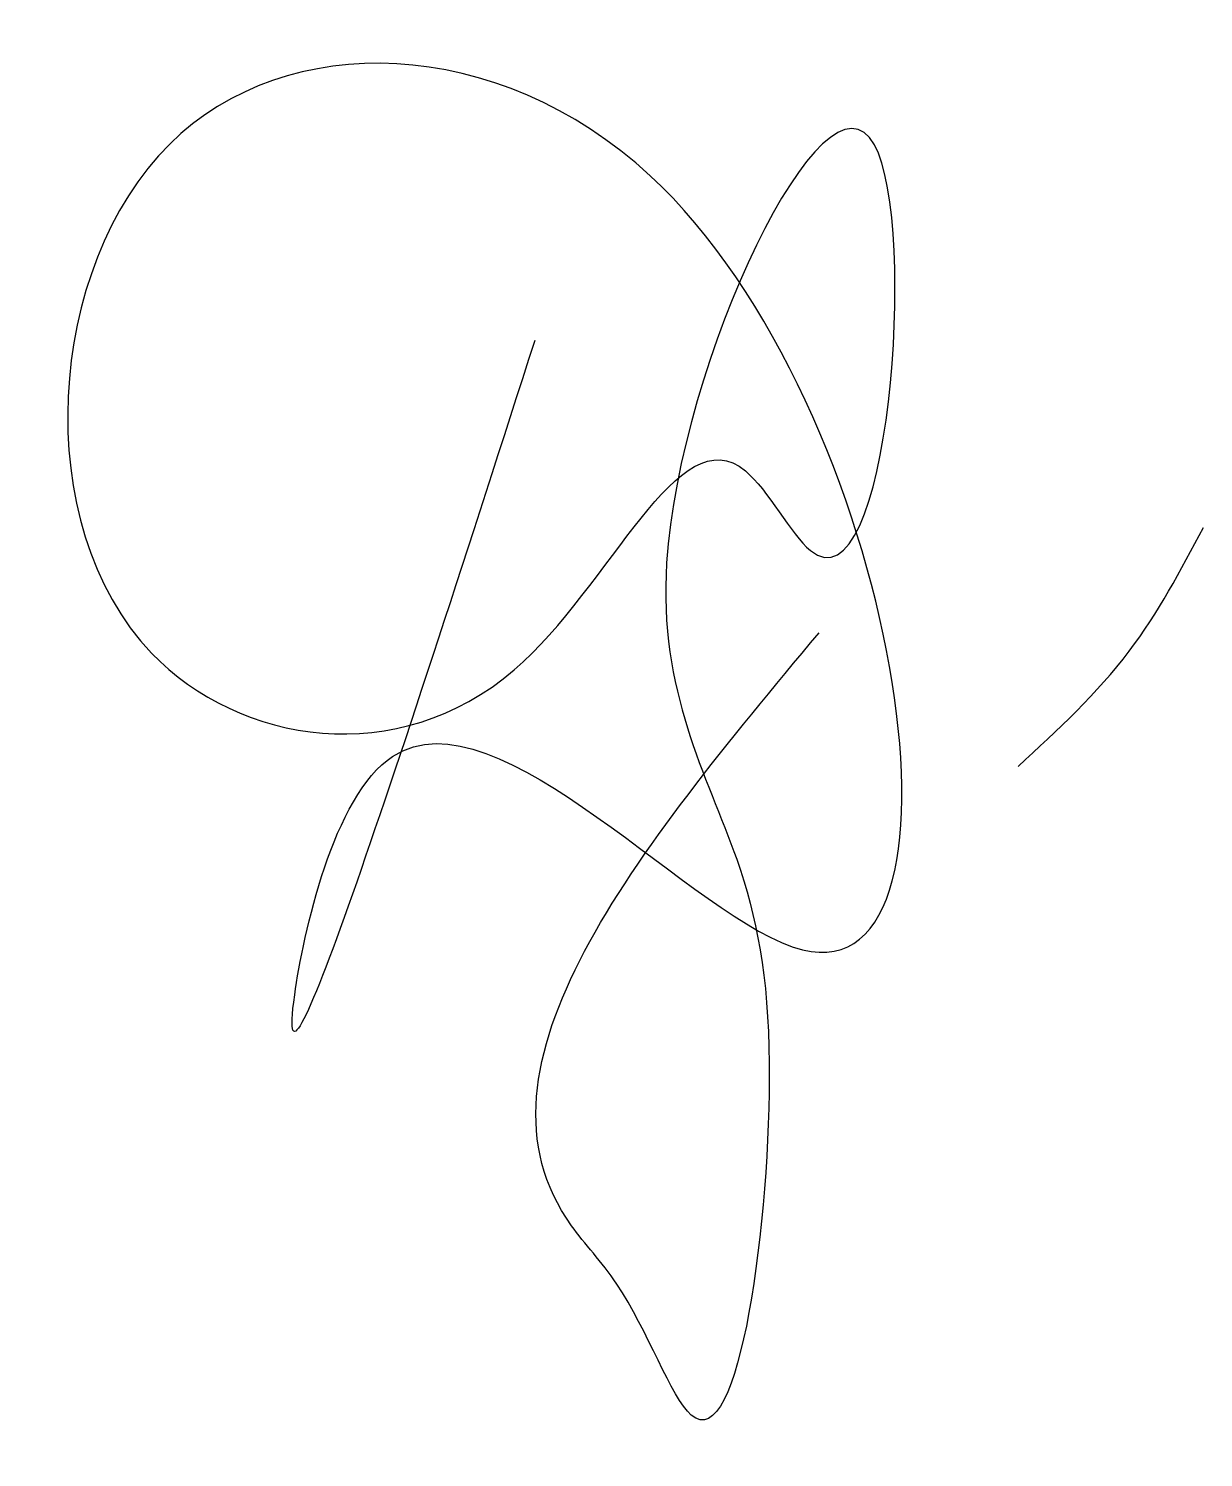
# Model space of a CAD drawing. Header units: millimetres. Extents: x 6077 to 7504, y 623 to 2358.
import ezdxf

# ---------------------------------------------------------------- set-up
doc = ezdxf.new("R2010")
doc.units = ezdxf.units.MM

msp = doc.modelspace()

# ---------------------------------------------------------------- linework, layer by layer
at = {"color": 5}
for points in [[(6691.7, 1979.1), (6400.1, 1184.6), (6519.1, 1474.1), (7016.9, 1239.2), (6831.8, 2179.1), (6248.3, 2217.5), (6226.4, 1599.3), (6666.7, 1579.1), (6947.5, 1820.7), (7026.4, 1724.1), (7104.3, 2216.6), (6851.8, 1709.1), (6936.9, 1349.1), (6976.4, 1101.5), (6881.8, 674.2), (6791.3, 833.4), (6736.3, 904.2), (7036.9, 1624.1)], [(7278.6, 1461.8), (7413.7, 1601.8), (7503.7, 1751.8)]]:
    msp.add_spline(points, degree=3, dxfattribs=at)

doc.saveas('drawing.dxf')
